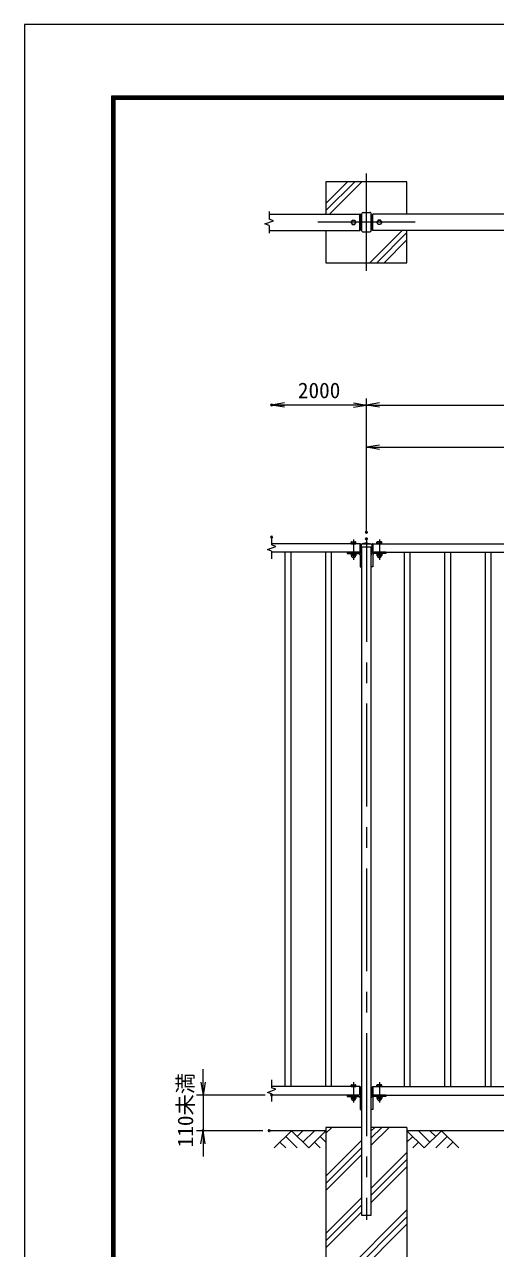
# Model space of a CAD drawing. Units: millimetres, scale not verified. Extents: x -4200 to 4200, y -2970 to 2970.
# Drawn here: x -4200 to -2747, y -804 to 2970 of the extents above; entities that cross this region are included whole.
import ezdxf
from ezdxf.enums import TextEntityAlignment as Align

# ---------------------------------------------------------------- set-up
doc = ezdxf.new("R2010")
doc.units = ezdxf.units.MM
doc.header["$LTSCALE"] = 10
doc.header["$PDMODE"] = 32
doc.header["$PDSIZE"] = 5
doc.linetypes.add('USER1', pattern=[50.8, 31.75, -6.35, 6.35, -6.35])
for name, color, linetype, lineweight in [('0-0_D-BGD', 7, 'Continuous', 18), ('0-1_D-STR4', 7, 'Continuous', 18), ('0-2_D-DCR-HCH', 7, 'Continuous', 13), ('0-3_D-BMK', 2, 'USER1', 13), ('0-5_D-STR-DIM', 7, 'Continuous', 13), ('0-6_0', 7, 'Continuous', 18), ('0-8_D-STR1', 1, 'Continuous', 18), ('0-A_D-TTL', 7, 'Continuous', 18), ('0-B_D-STR3', 3, 'Continuous', 13)]:
    doc.layers.add(name, color=color, linetype=linetype, lineweight=lineweight)
doc.layers.add('0-7_Defpoints', color=253, linetype='Continuous')
doc.styles.add('ＭＳ ゴシック', font='')
doc.styles.get('ＭＳ ゴシック').set_extended_font_data('MS Gothic')

# ---------------------------------------------------------------- blocks, each defined once
blk = doc.blocks.new('_Open')
at = {"layer": '0-6_0'}
blk.add_line((-10, 1.667), (0, 0), dxfattribs=at)
blk.add_lwpolyline([(-10, -1.667), (0, 0), (-10, 0)], dxfattribs=at)

msp = doc.modelspace()

# ---------------------------------------------------------------- linework, layer by layer
at = {"layer": '0-0_D-BGD'}
for p, q in [((-3269.86, -441.05), (-3444.86, -441.05)), ((-1269.86, -441.05), (-3019.86, -441.05))]:
    msp.add_line(p, q, dxfattribs=at)
at = {"layer": '0-1_D-STR4'}
for p, q in [((-3019.86, 2385.22), (-3019.86, 2485.22)), ((-3269.86, -431.05), (-3269.86, -1031.05)), ((-3159.86, -431.05), (-3269.86, -431.05)), ((-3019.86, -431.05), (-3129.86, -431.05)), ((-3019.86, -431.05), (-3019.86, -1031.05))]:
    msp.add_line(p, q, dxfattribs=at)
for points in [[(-3019.86, 2485.22), (-3269.86, 2485.22), (-3269.86, 2385.22)], [(-3269.86, 2335.22), (-3269.86, 2235.22), (-3019.86, 2235.22), (-3019.86, 2335.22)]]:
    msp.add_lwpolyline(points, dxfattribs=at)
at = {"layer": '0-2_D-DCR-HCH'}
for p, q in [((-3269.86, 2396.19), (-3180.83, 2485.22)), ((-3269.86, 2418.29), (-3202.93, 2485.22)), ((-3258.73, 2385.22), (-3158.73, 2485.22)), ((-3034.86, 2335.22), (-3134.86, 2235.22)), ((-3019.86, 2328.12), (-3112.76, 2235.22)), ((-3019.86, 2306.03), (-3090.66, 2235.22)), ((-3376.28, -441.05), (-3429.5, -494.26)), ((-3376.28, -441.05), (-3323.07, -494.26)), ((-3358.55, -458.78), (-3340.81, -441.05)), ((-3340.81, -476.52), (-3305.33, -441.05)), ((-3323.07, -494.26), (-3269.86, -441.05)), ((-2966.65, -494.26), (-3019.86, -441.05)), ((-2948.91, -476.52), (-2984.38, -441.05)), ((-2913.43, -441.05), (-2966.65, -494.26)), ((-2931.08, -458.88), (-2948.91, -441.05)), ((-2913.43, -441.05), (-2860.22, -494.26)), ((-3411.76, -476.52), (-3393.94, -494.26)), ((-3394.02, -458.78), (-3358.38, -494.26)), ((-3305.33, -476.52), (-3287.51, -494.26)), ((-3287.6, -458.78), (-3269.86, -476.44)), ((-3002.12, -458.78), (-3019.86, -476.44)), ((-2984.38, -476.52), (-3002.2, -494.26)), ((-2895.7, -458.78), (-2931.34, -494.26)), ((-2877.96, -476.52), (-2895.78, -494.26))]:
    msp.add_line(p, q, dxfattribs=at)
at = {"layer": '0-3_D-BMK'}
for p, q in [((-3144.86, 2210.22), (-3144.86, 2510.22)), ((-2994.86, 2360.22), (-3294.86, 2360.22)), ((-3184.86, 1382.31), (-3184.86, 1319.6)), ((-3144.86, 1383.95), (-3144.86, -716.05)), ((-3104.86, 1382.31), (-3104.86, 1319.6)), ((-3184.86, -291.69), (-3184.86, -354.4)), ((-3104.86, -291.69), (-3104.86, -354.4))]:
    msp.add_line(p, q, dxfattribs=at)
at = {"layer": '0-5_D-STR-DIM'}
for p, q in [((-3444.86, 2393.65), (-3444.86, 2369.84)), ((-3458.07, 2355.41), (-3431.64, 2365.03)), ((-3444.86, 2350.6), (-3458.07, 2355.41)), ((-3431.64, 2365.03), (-3444.86, 2369.84)), ((-3444.86, 2350.6), (-3444.86, 2326.79)), ((-3144.86, 1423.95), (-3144.86, 1816.53)), ((-3144.86, 1403.95), (-3144.86, 1816.53)), ((-3144.86, 1796.53), (-3437.36, 1796.53)), ((-3144.86, 1796.53), (-1144.86, 1796.53)), ((-3144.86, 1403.95), (-3144.86, 1686.42)), ((-3144.86, 1666.42), (-1144.86, 1666.42)), ((-3450.57, 1351.15), (-3424.14, 1360.76)), ((-3437.36, 1389.38), (-3437.36, 1365.57)), ((-3424.14, 1360.76), (-3437.36, 1365.57)), ((-3437.36, 1346.34), (-3450.57, 1351.15)), ((-3437.36, 1346.34), (-3437.36, 1322.53)), ((-3648.86, -291.05), (-3648.86, -251.05)), ((-3437.36, -284.62), (-3437.36, -308.43)), ((-3457.36, -331.05), (-3668.86, -331.05)), ((-3648.86, -331.05), (-3648.86, -441.05)), ((-3450.57, -322.85), (-3424.14, -313.24)), ((-3437.36, -327.66), (-3450.57, -322.85)), ((-3424.14, -313.24), (-3437.36, -308.43)), ((-3437.36, -327.66), (-3437.36, -351.47)), ((-3464.86, -441.05), (-3668.86, -441.05)), ((-3648.86, -481.05), (-3648.86, -521.05))]:
    msp.add_line(p, q, dxfattribs=at)
at = {"layer": '0-6_0'}
for p, q in [((-3269.86, -448.84), (-3252.07, -431.05)), ((-3129.86, -485.61), (-3075.29, -431.05)), ((-3129.86, -463.52), (-3097.39, -431.05)), ((-3129.86, -441.42), (-3119.48, -431.05)), ((-3269.86, -581.42), (-3159.86, -471.42)), ((-3269.86, -603.52), (-3159.86, -493.52)), ((-3269.86, -625.61), (-3159.86, -515.61)), ((-3129.86, -618.2), (-3019.86, -508.2)), ((-3129.86, -640.29), (-3019.86, -530.29)), ((-3129.86, -662.39), (-3019.86, -552.39)), ((-3269.86, -758.2), (-3159.86, -648.2)), ((-3269.86, -780.29), (-3159.86, -670.29)), ((-3269.86, -934.97), (-3019.86, -684.97)), ((-3269.86, -802.39), (-3159.86, -692.39)), ((-3269.86, -957.07), (-3019.86, -707.07)), ((-3269.86, -979.17), (-3019.86, -729.17))]:
    msp.add_line(p, q, dxfattribs=at)
at = {"layer": '0-7_Defpoints'}
for p in [(-3437.36, 1796.53), (-3144.86, 1403.95), (-3437.36, 1389.88), (-3144.86, 1383.95), (-3437.36, -331.05), (-3648.86, -441.05), (-3444.86, -441.05)]:
    msp.add_point(p, dxfattribs=at)
at = {"layer": '0-8_D-STR1'}
for p, q in [((-3444.86, 2385.22), (-3164.86, 2385.22)), ((-3164.86, 2335.22), (-3164.86, 2385.22)), ((-3164.36, 2384.97), (-3164.86, 2384.97)), ((-3162.86, 2383.47), (-3162.86, 2336.97)), ((-3162.86, 2380.65), (-3159.86, 2380.65)), ((-3159.86, 2385.62), (-3159.86, 2334.82)), ((-3155.26, 2390.22), (-3134.46, 2390.22)), ((-3129.86, 2334.82), (-3129.86, 2385.62)), ((-3126.86, 2380.65), (-3129.86, 2380.65)), ((-3126.86, 2383.47), (-3126.86, 2336.97)), ((-3125.36, 2384.97), (-3124.86, 2384.97)), ((-1164.86, 2385.22), (-3124.86, 2385.22)), ((-3124.86, 2335.22), (-3124.86, 2385.22)), ((-3162.86, 2340.65), (-3159.86, 2340.65)), ((-3126.86, 2340.65), (-3129.86, 2340.65)), ((-3444.86, 2335.22), (-3164.86, 2335.22)), ((-3164.36, 2335.47), (-3164.86, 2335.47)), ((-3155.26, 2330.22), (-3134.46, 2330.22)), ((-3125.36, 2335.47), (-3124.86, 2335.47)), ((-1164.86, 2335.22), (-3124.86, 2335.22)), ((-3164.86, 1368.95), (-3437.36, 1368.95)), ((-3164.86, 1368.95), (-3164.86, 1342.95)), ((-3164.36, 1368.7), (-3164.86, 1368.7)), ((-3162.86, 1344.7), (-3162.86, 1367.2)), ((-3161.11, 1365.95), (-3161.11, 1358.95)), ((-3161.11, 1358.95), (-3128.61, 1358.95)), ((-3159.86, 1358.95), (-3159.86, -701.05)), ((-3144.86, 1371.95), (-3158.11, 1368.95)), ((-3158.11, 1368.95), (-3131.61, 1368.95)), ((-3144.86, 1371.95), (-3131.61, 1368.95)), ((-3129.86, -701.05), (-3129.86, 1358.95)), ((-3128.61, 1365.95), (-3128.61, 1358.95)), ((-3126.86, 1344.7), (-3126.86, 1367.2)), ((-3125.36, 1368.7), (-3124.86, 1368.7)), ((-3124.86, 1368.95), (-1164.86, 1368.95)), ((-3124.86, 1368.95), (-3124.86, 1342.95)), ((-3164.86, 1342.95), (-3437.36, 1342.95)), ((-3396.36, 1342.95), (-3396.36, -305.05)), ((-3378.36, 1342.95), (-3378.36, -305.05)), ((-3271.36, 1342.95), (-3271.36, -305.05)), ((-3253.36, 1342.95), (-3253.36, -305.05)), ((-3204.86, 1342.95), (-3204.86, 1338.45)), ((-3204.86, 1342.95), (-3168.86, 1342.95)), ((-3204.86, 1338.45), (-3168.86, 1338.45)), ((-3164.36, 1343.2), (-3164.86, 1343.2)), ((-3164.36, 1333.95), (-3164.36, 1297.95)), ((-3125.36, 1343.2), (-3124.86, 1343.2)), ((-3125.36, 1333.95), (-3125.36, 1297.95)), ((-3124.86, 1342.95), (-1164.86, 1342.95)), ((-3084.86, 1342.95), (-3120.86, 1342.95)), ((-3084.86, 1338.45), (-3120.86, 1338.45)), ((-3084.86, 1342.95), (-3084.86, 1338.45)), ((-3028.86, 1342.95), (-3028.86, -305.05)), ((-3010.86, 1342.95), (-3010.86, -305.05)), ((-2903.86, 1342.95), (-2903.86, -305.05)), ((-2885.86, 1342.95), (-2885.86, -305.05)), ((-2778.86, 1342.95), (-2778.86, -305.05)), ((-2760.86, 1342.95), (-2760.86, -305.05)), ((-3164.36, 1297.95), (-3159.86, 1297.95)), ((-3125.36, 1297.95), (-3129.86, 1297.95)), ((-3164.86, -305.05), (-3437.36, -305.05)), ((-3164.86, -331.05), (-3437.36, -331.05)), ((-3204.86, -331.05), (-3204.86, -335.55)), ((-3204.86, -331.05), (-3168.86, -331.05)), ((-3204.86, -335.55), (-3168.86, -335.55)), ((-3164.86, -305.05), (-3164.86, -331.05)), ((-3164.86, -330.05), (-3164.86, -305.05)), ((-3164.36, -305.3), (-3164.86, -305.3)), ((-3164.36, -330.8), (-3164.86, -330.8)), ((-3162.86, -329.3), (-3162.86, -306.8)), ((-3126.86, -329.3), (-3126.86, -306.8)), ((-3125.36, -305.3), (-3124.86, -305.3)), ((-3125.36, -330.8), (-3124.86, -330.8)), ((-3124.86, -305.05), (-1164.86, -305.05)), ((-3124.86, -305.05), (-3124.86, -331.05)), ((-3124.86, -331.05), (-1164.86, -331.05)), ((-3084.86, -331.05), (-3120.86, -331.05)), ((-3084.86, -335.55), (-3120.86, -335.55)), ((-3084.86, -331.05), (-3084.86, -335.55)), ((-3164.36, -340.05), (-3164.36, -376.05)), ((-3164.36, -376.05), (-3159.86, -376.05)), ((-3125.36, -376.05), (-3129.86, -376.05)), ((-3125.36, -340.05), (-3125.36, -376.05)), ((-3159.86, -701.05), (-3129.86, -701.05))]:
    msp.add_line(p, q, dxfattribs=at)
for centre, radius, start, end in [((-3164.36, 2383.47), 1.5, 0, 90), ((-3155.26, 2385.62), 4.6, 90.00002, 179.99999), ((-3134.46, 2385.62), 4.6, 0, 90.00002), ((-3125.36, 2383.47), 1.5, 90.00004, 180.00004), ((-3164.36, 2336.97), 1.5, 270, 0), ((-3155.26, 2334.82), 4.6, 179.99999, 270.00002), ((-3134.46, 2334.82), 4.6, 270.00002, 0), ((-3125.36, 2336.97), 1.5, 180.00004, 270.00004), ((-3164.36, 1367.2), 1.5, 0, 90), ((-3158.11, 1365.95), 3, 90, 180), ((-3131.61, 1365.95), 3, 0, 90), ((-3125.36, 1367.2), 1.5, 90, 180), ((-3168.86, 1333.95), 9, 0, 90), ((-3168.86, 1333.95), 4.5, 0, 90), ((-3164.36, 1344.7), 1.5, 270, 0), ((-3120.86, 1333.95), 9, 90, 180), ((-3125.36, 1344.7), 1.5, 180, 270), ((-3120.86, 1333.95), 4.5, 90, 180), ((-3168.86, -340.05), 9, 0, 90), ((-3168.86, -340.05), 4.5, 0, 90), ((-3164.36, -306.8), 1.5, 0, 90), ((-3164.36, -329.3), 1.5, 270, 0), ((-3120.86, -340.05), 9, 90, 180), ((-3125.36, -306.8), 1.5, 90, 180), ((-3125.36, -329.3), 1.5, 180, 270), ((-3120.86, -340.05), 4.5, 90, 180)]:
    msp.add_arc(centre, radius, start, end, dxfattribs=at)
at = {"layer": '0-A_D-TTL'}
for points in [[(-4199.99, -2969.96), (4200.01, -2969.96), (4200.01, 2970.04), (-4199.99, 2970.04)], [(-3929.99, 2750.04), (3930.01, 2750.04), (3930.01, -2749.96), (-3929.99, -2749.96)], [(-3927.49, 2747.54), (3927.51, 2747.54), (3927.51, -2747.46), (-3927.49, -2747.46)], [(-3924.99, 2745.04), (3925.01, 2745.04), (3925.01, -2744.96), (-3924.99, -2744.96)], [(-3922.49, 2742.54), (3922.51, 2742.54), (3922.51, -2742.46), (-3922.49, -2742.46)], [(-3919.99, 2740.04), (3920.01, 2740.04), (3920.01, -2739.96), (-3919.99, -2739.96)]]:
    msp.add_lwpolyline(points, close=True, dxfattribs=at)
at = {"layer": '0-B_D-STR3'}
for p, q in [((-3192.36, 2360.23), (-3188.62, 2366.71)), ((-3181.1, 2353.73), (-3177.36, 2360.21)), ((-3108.62, 2353.73), (-3112.36, 2360.21)), ((-3097.36, 2360.23), (-3101.1, 2366.71)), ((-3192.36, 1373.87), (-3191.35, 1374.45)), ((-3192.36, 1368.95), (-3192.36, 1373.87)), ((-3192.36, 1368.95), (-3177.36, 1368.95)), ((-3191.35, 1374.45), (-3178.37, 1374.45)), ((-3188.6, 1368.95), (-3188.6, 1373.87)), ((-3181.12, 1368.95), (-3181.12, 1373.87)), ((-3177.36, 1373.87), (-3178.37, 1374.45)), ((-3177.36, 1368.95), (-3177.36, 1373.87)), ((-3112.36, 1373.87), (-3111.35, 1374.45)), ((-3112.36, 1368.95), (-3112.36, 1373.87)), ((-3097.36, 1368.95), (-3112.36, 1368.95)), ((-3098.37, 1374.45), (-3111.35, 1374.45)), ((-3108.6, 1368.95), (-3108.6, 1373.87)), ((-3101.12, 1368.95), (-3101.12, 1373.87)), ((-3097.36, 1373.87), (-3098.37, 1374.45)), ((-3097.36, 1368.95), (-3097.36, 1373.87)), ((-3192.36, 1338.45), (-3192.36, 1332.54)), ((-3177.36, 1338.45), (-3192.36, 1338.45)), ((-3192.36, 1332.54), (-3191.35, 1331.95)), ((-3178.37, 1331.95), (-3191.35, 1331.95)), ((-3188.6, 1338.45), (-3188.6, 1332.54)), ((-3181.12, 1338.45), (-3181.12, 1332.54)), ((-3177.36, 1332.54), (-3178.37, 1331.95)), ((-3177.36, 1338.45), (-3177.36, 1332.54)), ((-3112.36, 1338.45), (-3112.36, 1332.54)), ((-3112.36, 1338.45), (-3097.36, 1338.45)), ((-3112.36, 1332.54), (-3111.35, 1331.95)), ((-3111.35, 1331.95), (-3098.37, 1331.95)), ((-3108.6, 1338.45), (-3108.6, 1332.54)), ((-3101.12, 1338.45), (-3101.12, 1332.54)), ((-3097.36, 1332.54), (-3098.37, 1331.95)), ((-3097.36, 1338.45), (-3097.36, 1332.54)), ((-3192.36, -300.13), (-3191.35, -299.55)), ((-3192.36, -305.05), (-3192.36, -300.13)), ((-3191.35, -299.55), (-3178.37, -299.55)), ((-3188.6, -305.05), (-3188.6, -300.13)), ((-3181.12, -305.05), (-3181.12, -300.13)), ((-3177.36, -300.13), (-3178.37, -299.55)), ((-3177.36, -305.05), (-3177.36, -300.13)), ((-3112.36, -300.13), (-3111.35, -299.55)), ((-3112.36, -305.05), (-3112.36, -300.13)), ((-3098.37, -299.55), (-3111.35, -299.55)), ((-3108.6, -305.05), (-3108.6, -300.13)), ((-3101.12, -305.05), (-3101.12, -300.13)), ((-3097.36, -300.13), (-3098.37, -299.55)), ((-3097.36, -305.05), (-3097.36, -300.13)), ((-3192.36, -305.05), (-3177.36, -305.05)), ((-3192.36, -335.55), (-3192.36, -341.46)), ((-3177.36, -335.55), (-3192.36, -335.55)), ((-3188.6, -335.55), (-3188.6, -341.46)), ((-3181.12, -335.55), (-3181.12, -341.46)), ((-3177.36, -335.55), (-3177.36, -341.46)), ((-3097.36, -305.05), (-3112.36, -305.05)), ((-3112.36, -335.55), (-3112.36, -341.46)), ((-3112.36, -335.55), (-3097.36, -335.55)), ((-3108.6, -335.55), (-3108.6, -341.46)), ((-3101.12, -335.55), (-3101.12, -341.46)), ((-3097.36, -335.55), (-3097.36, -341.46)), ((-3192.36, -341.46), (-3191.35, -342.05)), ((-3178.37, -342.05), (-3191.35, -342.05)), ((-3177.36, -341.46), (-3178.37, -342.05)), ((-3112.36, -341.46), (-3111.35, -342.05)), ((-3111.35, -342.05), (-3098.37, -342.05)), ((-3097.36, -341.46), (-3098.37, -342.05))]:
    msp.add_line(p, q, dxfattribs=at)
for points in [[(-3192.36, 2360.23), (-3188.61, 2353.73), (-3181.1, 2353.73)], [(-3188.62, 2366.71), (-3181.11, 2366.72), (-3177.36, 2360.21)], [(-3101.1, 2366.71), (-3108.61, 2366.72), (-3112.36, 2360.21)], [(-3097.36, 2360.23), (-3101.11, 2353.73), (-3108.62, 2353.73)]]:
    msp.add_lwpolyline(points, dxfattribs=at)
for centre in [(-3184.86, 2360.22), (-3104.86, 2360.22)]:
    msp.add_circle(centre, 6.49, dxfattribs=at)
for centre, radius, start, end in [((-3191.58, 1366.56), 7.9, 67.81236, 88.31726), ((-3184.86, 1362.13), 12.33, 72.33186, 107.66814), ((-3178.13, 1366.56), 7.9, 91.68274, 112.18764), ((-3111.58, 1366.56), 7.9, 67.81236, 88.31726), ((-3104.86, 1362.13), 12.33, 72.33186, 107.66814), ((-3098.13, 1366.56), 7.9, 91.68274, 112.18764), ((-3191.58, 1339.85), 7.9, 271.68274, 292.18764), ((-3184.86, 1332.47), 6.51, 184.51776, 355.48224), ((-3184.86, 1344.28), 12.33, 252.33186, 287.66814), ((-3178.13, 1339.85), 7.9, 247.81236, 268.31726), ((-3111.58, 1339.85), 7.9, 271.68274, 292.18764), ((-3104.86, 1332.47), 6.51, 184.51776, 355.48224), ((-3104.86, 1344.28), 12.33, 252.33186, 287.66814), ((-3098.13, 1339.85), 7.9, 247.81236, 268.31726), ((-3191.58, -307.44), 7.9, 67.81236, 88.31726), ((-3184.86, -311.87), 12.33, 72.33186, 107.66814), ((-3178.13, -307.44), 7.9, 91.68274, 112.18764), ((-3111.58, -307.44), 7.9, 67.81236, 88.31726), ((-3104.86, -311.87), 12.33, 72.33186, 107.66814), ((-3098.13, -307.44), 7.9, 91.68274, 112.18764), ((-3191.58, -334.15), 7.9, 271.68274, 292.18764), ((-3184.86, -341.53), 6.51, 184.51776, 355.48224), ((-3184.86, -329.72), 12.33, 252.33186, 287.66814), ((-3178.13, -334.15), 7.9, 247.81236, 268.31726), ((-3111.58, -334.15), 7.9, 271.68274, 292.18764), ((-3104.86, -341.53), 6.51, 184.51776, 355.48224), ((-3104.86, -329.72), 12.33, 252.33186, 287.66814), ((-3098.13, -334.15), 7.9, 247.81236, 268.31726)]:
    msp.add_arc(centre, radius, start, end, dxfattribs=at)

# ---------------------------------------------------------------- block references
at = {"layer": '0-5_D-STR-DIM', "xscale": 4, "yscale": 4}
for p, rotation in [((-3437.36, 1796.53), 180), ((-3144.86, 1796.53), 180), ((-3144.86, 1666.42), 180), ((-3648.86, -331.05), 270), ((-3648.86, -441.05), 90)]:
    msp.add_blockref('_Open', p, dxfattribs=dict(at, rotation=rotation))
msp.add_blockref('_Open', (-3144.86, 1796.53), dxfattribs=at)

# ---------------------------------------------------------------- texts
at = {"layer": '0-5_D-STR-DIM', "style": 'ＭＳ ゴシック'}
msp.add_text('2000', height=48.09, dxfattribs=at).set_placement((-3356.38, 1803.28), align=Align.BOTTOM_LEFT)
msp.add_text('110未満', height=48.09, rotation=90, dxfattribs=at).set_placement((-3665.13, -492.35), align=Align.BOTTOM_LEFT)

doc.saveas('drawing.dxf')
